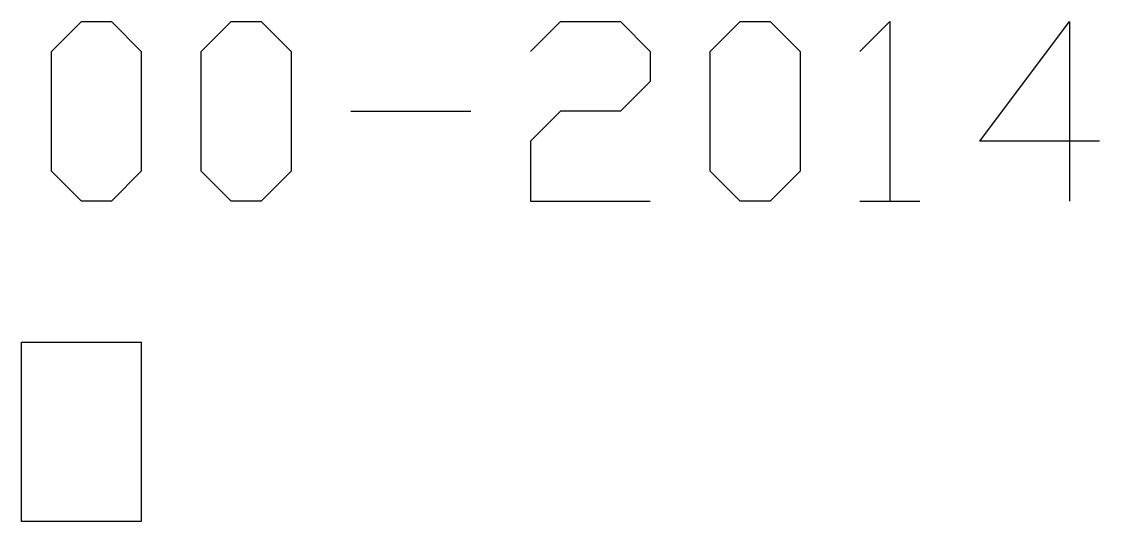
# Model space of a CAD drawing. Extents: x 487 to 8409, y -9760 to -1702.
# Drawn here: x 4960 to 6484, y -2410 to -1702 of the extents above; entities that cross this region are included whole.
import ezdxf

# ---------------------------------------------------------------- set-up
doc = ezdxf.new("R2010")
doc.units = 0
doc.layers.add('Default_Layer', color=1, linetype='CONTINUOUS')

msp = doc.modelspace()

# ---------------------------------------------------------------- linework, layer by layer
at = {"layer": 'Default_Layer'}
for points in [[(5045.1, -1956.2), (5002.7, -1913.9), (5002.7, -1744.5), (5045.1, -1702.2), (5087.4, -1702.2), (5129.7, -1744.5), (5129.7, -1913.9), (5087.4, -1956.2), (5045.1, -1956.2)], [(5256.7, -1956.2), (5214.4, -1913.9), (5214.4, -1744.5), (5256.7, -1702.2), (5299.1, -1702.2), (5341.4, -1744.5), (5341.4, -1913.9), (5299.1, -1956.2), (5256.7, -1956.2)], [(5976.4, -1956.2), (5934.1, -1913.9), (5934.1, -1744.5), (5976.4, -1702.2), (6018.7, -1702.2), (6061.1, -1744.5), (6061.1, -1913.9), (6018.7, -1956.2), (5976.4, -1956.2)], [(4960.4, -2409.8), (4960.4, -2155.8), (5129.7, -2155.8), (5129.7, -2409.8), (4960.4, -2409.8)]]:
    msp.add_lwpolyline(points, close=True, dxfattribs=at)
for points in [[(5680.1, -1744.5), (5722.4, -1702.2), (5807.1, -1702.2), (5849.4, -1744.5), (5849.4, -1786.9), (5807.1, -1829.2), (5722.4, -1829.2), (5680.1, -1871.5), (5680.1, -1956.2), (5849.4, -1956.2)], [(6145.7, -1744.5), (6188.1, -1702.2), (6188.1, -1956.2)], [(6484.4, -1871.5), (6315.1, -1871.5), (6442.1, -1702.2), (6442.1, -1956.2)], [(5426.1, -1829.2), (5595.4, -1829.2)], [(6145.7, -1956.2), (6230.4, -1956.2)]]:
    msp.add_lwpolyline(points, dxfattribs=at)

doc.saveas('drawing.dxf')
